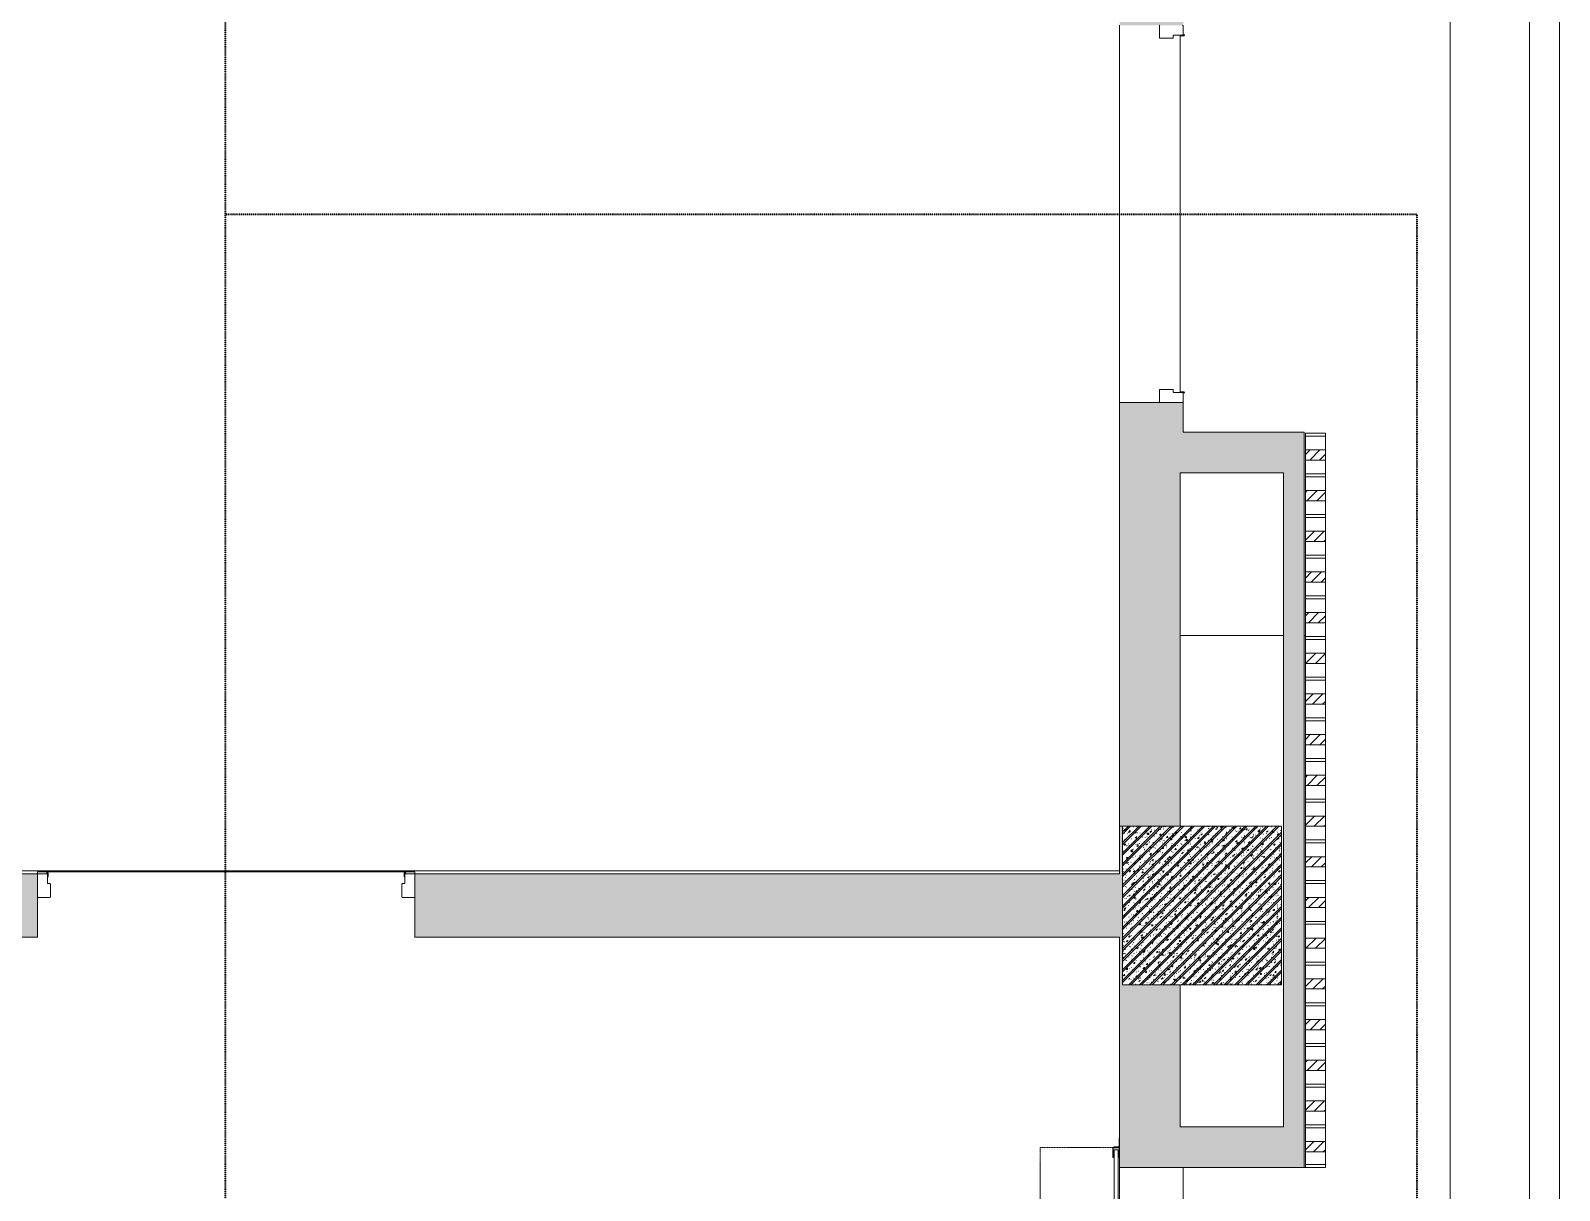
# Model space of a CAD drawing. Header units: millimetres. Extents: x -32090 to 18410, y 18847 to 76047.
# Drawn here: x 10710 to 18410, y 59411 to 65255 of the extents above; entities that cross this region are included whole.
import ezdxf

# ---------------------------------------------------------------- set-up
doc = ezdxf.new("R2010")
doc.units = ezdxf.units.MM
doc.linetypes.add('Dash 0_6', pattern=[1.2, 0.6, -0.6])
doc.linetypes.add('dash 1-1', pattern=[2, 1, -1])
for name, color, linetype, lineweight in [('A-DETL', 90, 'Continuous', 5), ('A-DOOR', 31, 'Continuous', 5), ('A-DOOR-HDLN', 31, 'Dash 0_6', 5), ('A-FLOR', 192, 'Continuous', 5), ('A-GLAZ-CURT', 52, 'Continuous', 5), ('A-GLAZ-CWMG', 51, 'Continuous', 5), ('A-WALL', 113, 'Continuous', 5), ('A-WALL-PATT', 111, 'Continuous', 5), ('S-COLS', 52, 'Continuous', 5)]:
    doc.layers.add(name, color=color, linetype=linetype, lineweight=lineweight)

# ---------------------------------------------------------------- blocks, each defined once
blk = doc.blocks.new('M_Concrete-Square-Column - C1 - 800 X 800-V15-1st Traffic Floor Plan - Pedestrian')
at = {"layer": 'S-COLS'}
h = blk.add_hatch(dxfattribs=at)
h.set_pattern_fill('FP_19', color=256, style=0, pattern_type=2)
h.set_pattern_definition([(50, (-16610.066, -60847), (63.763904, -5.57885), [6.667, -73.342]), (355, (-16610.066, -60847), (-12.334876, 66.869514), [5.334, -58.674]), (100.451, (-16604.75, -60847.465), (51.43036, 61.29098), [5.667, -62.332]), (46.184, (-16610.066, -60829.22), (94.87722, -14.71484), [10.001, -110.014]), (96.636, (-16602.16, -60830.45), (83.09115, 86.5993), [8.5, -93.497]), (351.184, (-16610.07, -60829.22), (83.09204, 86.59928), [8.001, -88.011]), (21, (-16601.176, -60833.665), (53.064487, -35.792726), [6.668, -73.343]), (326, (-16601.176, -60833.665), (21.63066, 64.46546), [5.334, -58.674]), (71.451, (-16596.754, -60836.65), (74.69646, 28.67237), [5.667, -62.332]), (37.5, (-16610.066, -60847), (1.080413, 29.594271), [1.676, -56.286, 1.676, -57.887, -58.896]), (37.5, (-16610.066, -60847), (1.080413, 29.594271), [-117.526, 1.676, -57.22]), (7.5, (-16610.066, -60847), (23.386368, 35.063507), [1.676, -32.283, 1.676, -54.953, -22.447]), (7.5, (-16610.066, -60847), (23.386368, 35.063507), [-90.589, 1.676, -20.771]), (327.5, (-16629.89, -60847), (47.456567, -2.005468), [1.676, -20.549, 1.676, -67.666, -92.011]), (327.5, (-16629.89, -60847), (47.456567, -2.005468), [-91.567, 1.676, -90.335]), (317.5, (-16638.78, -60847), (51.844948, 8.89904), [1.676, -27.216, 1.676, -44.374, -65.342]), (317.5, (-16638.78, -60847), (51.844948, 8.89904), [-74.943, 1.676, -63.665]), (45, (-16610.066, -60847), (-26.716616, 26.716616), []), (45, (-16610.066, -60836.11), (-26.716616, 26.716616), [])])
h.paths.add_polyline_path([(-400, -400), (400, -400), (400, 400), (-400, 400), (-400, -12)])
at = {"layer": 'S-COLS', "lineweight": 15}
for p, q in [((400, 400), (-400, 400)), ((-400, 400), (-400, -400)), ((400, -400), (400, 400)), ((-400, -400), (400, -400))]:
    blk.add_line(p, q, dxfattribs=at)
blk = doc.blocks.new('DP3-DF201 - DP3-DF201a-10834028-1st Traffic Floor Plan - Pedestrian')
at = {"layer": 'A-DOOR'}
for p, q in [((-947, -40), (-888, -40)), ((-885, -43), (-885, -107)), ((885, -107), (885, -43)), ((888, -40), (947, -40)), ((-900, -113), (-900, -144.1)), ((-897, -144.1), (-900, -144.1)), ((-900, -144.1), (-900, -158.5)), ((-888, -110), (-897, -110)), ((-897, -163.1), (-897, -144.1)), ((897, -110), (888, -110)), ((897, -144.1), (897, -163.1)), ((900, -144.1), (897, -144.1)), ((900, -144.1), (900, -113)), ((900, -158.5), (900, -144.1)), ((-903, -160), (-947, -160)), ((947, -160), (903, -160))]:
    blk.add_line(p, q, dxfattribs=at)
for centre, radius, start, end in [((-947, -43), 3, 90, 180), ((-947, -43), 3, 90, 180), ((-888, -43), 3, 0, 90), ((-888, -43), 3, 0, 90), ((888, -43), 3, 90, 180), ((888, -43), 3, 90, 180), ((947, -43), 3, 0, 90), ((947, -43), 3, 0, 90), ((-897, -113), 3, 90, 180), ((-888, -107), 3, 270, 0), ((-888, -107), 3, 270, 0), ((888, -107), 3, 180, 270), ((888, -107), 3, 180, 270), ((897, -113), 3, 0, 90), ((-947, -157), 3, 179.96388, 270), ((-947, -157), 3, 179.96388, 218.55079), ((-947, -157), 3, 231.41309, 270), ((-903, -157), 3, 270, 359.99999), ((-903, -157), 3, 270, 0), ((-900, -163.1), 3, 110.67889, 360), ((-900, -163.1), 3, 228.00647, 301.33621), ((-900, -163.1), 3, 228.00647, 301.33621), ((-900, -163.1), 3, 228.00647, 301.33621), ((-900, -163.1), 3, 228.00647, 301.33621), ((-900, -163.1), 3, 228.00647, 301.33621), ((-900, -163.1), 3, 228.00647, 301.33621), ((-900, -163.1), 3, 228.00647, 301.33621), ((-902.2, -158.4), 2.19, 300.92467, 356.93383), ((900, -163.1), 3, 180, 69.32111), ((900, -163.1), 3, 238.66379, 311.99353), ((900, -163.1), 3, 238.66379, 311.99353), ((900, -163.1), 3, 238.66379, 311.99353), ((900, -163.1), 3, 238.66379, 311.99353), ((900, -163.1), 3, 238.66379, 311.99353), ((900, -163.1), 3, 238.66379, 311.99353), ((900, -163.1), 3, 238.66379, 311.99353), ((903, -157), 3, 180.00001, 270), ((903, -157), 3, 180, 270), ((902.2, -158.4), 2.19, 183.06617, 239.07533), ((947, -157), 3, 270, 0.03612), ((947, -157), 3, 270, 308.58691), ((947, -157), 3, 321.44921, 0.03612)]:
    blk.add_arc(centre, radius, start, end, dxfattribs=at)
blk = doc.blocks.new('DP3-RF101 - DP3-RF101-10492814-1st Traffic Floor Plan - Pedestrian')
at = {"layer": 'A-DOOR'}
for p, q in [((-2273.8, -160), (-2273.8, -163)), ((-2273.8, -163), (-2228, -163)), ((-2228, -163), (-2228, -190)), ((-2228, -190), (-2225, -190)), ((-2225, -190), (-2225, -160)), ((-2225, -190), (-2225, -194)), ((-2225, -194), (-2175, -194)), ((-2223, -192), (-2223, -162)), ((-2223, -162), (-2175, -162)), ((-2175, -192), (-2223, -192)), ((2213, -167), (-2213, -167)), ((-2213, -167), (-2213, -187)), ((2213, -167), (-2213, -167)), ((2213, -167), (-2213, -167)), ((2213, -167), (-2213, -167)), ((2213, -167), (-2213, -167)), ((2213, -167), (-2213, -167)), ((2213, -167), (-2213, -167)), ((2213, -167), (-2213, -167)), ((2213, -167), (-2213, -167)), ((2213, -167), (-2213, -167)), ((2213, -167), (-2213, -167)), ((2213, -167), (-2213, -167)), ((2213, -167), (-2213, -167)), ((2213, -167), (-2213, -167)), ((2213, -167), (-2213, -167)), ((2213, -167), (-2213, -167)), ((2213, -167), (-2213, -167)), ((2213, -167), (-2213, -167)), ((2213, -167), (-2213, -167)), ((2213, -167), (-2213, -167)), ((2213, -167), (-2213, -167)), ((-2213, -187), (2213, -187)), ((2213, -187), (-2213, -187)), ((2213, -187), (-2213, -187)), ((2213, -187), (-2213, -187)), ((2213, -187), (-2213, -187)), ((2213, -187), (-2213, -187)), ((2213, -187), (-2213, -187)), ((2213, -187), (-2213, -187)), ((2213, -187), (-2213, -187)), ((2213, -187), (-2213, -187)), ((2213, -187), (-2213, -187)), ((2213, -187), (-2213, -187)), ((2213, -187), (-2213, -187)), ((2213, -187), (-2213, -187)), ((2213, -187), (-2213, -187)), ((2213, -187), (-2213, -187)), ((2213, -187), (-2213, -187)), ((2213, -187), (-2213, -187)), ((2213, -187), (-2213, -187)), ((2213, -187), (-2213, -187)), ((2213, -187), (-2213, -187)), ((-2175, -162), (-2175, -160)), ((-2175, -194), (-2175, -192)), ((2175, -160), (2175, -162)), ((2175, -162), (2223.1, -162)), ((2223.1, -192), (2175, -192)), ((2175, -192), (2175, -194)), ((2175, -194), (2225, -194)), ((2213, -187), (2213, -167)), ((2223.1, -162), (2223.1, -192)), ((2225, -190), (2225, -160)), ((2225, -194), (2225, -190)), ((2225, -190), (2228, -190)), ((2228, -190), (2228, -163)), ((2228, -163), (2273.8, -163)), ((2273.8, -163), (2273.8, -160))]:
    blk.add_line(p, q, dxfattribs=at)
at = {"layer": 'A-DOOR-HDLN'}
for p, q in [((-2225, -194), (-2225, -560)), ((2225, -560), (2225, -270)), ((-2225, -560), (2225, -560))]:
    blk.add_line(p, q, dxfattribs=at)
blk = doc.blocks.new('GUTTER_1 - GUTTER_1-8544427-1st Traffic Floor Plan - Pedestrian')
at = {"layer": 'A-FLOR'}
for p, q in [((18410.1, 76047.2), (18410.1, 18847)), ((18260.1, 18997), (18260.1, 75897.2))]:
    blk.add_line(p, q, dxfattribs=at)
blk = doc.blocks.new('X Block - X Block-V217-1st Traffic Floor Plan - Pedestrian')
at = {"layer": 'A-GLAZ-CURT'}
h = blk.add_hatch(dxfattribs=at)
h.set_pattern_fill('FP_201', color=256, style=0, pattern_type=2)
h.set_pattern_definition([(135, (63109.496, -17181.066), (-24.748737, -24.748737), [])])
h.paths.add_polyline_path([(18.3, -50), (18.3, 50), (-33.3, 50), (-33.3, -50)])
for p, q in [((-102.5, 50), (-33.3, 50)), ((18.3, 50), (-33.3, 50)), ((-33.3, 50), (-33.3, -50)), ((18.3, -50), (18.3, 50)), ((18.3, 50), (87.5, 50)), ((87.5, 50), (87.5, -50)), ((-33.3, -50), (-102.5, -50)), ((-33.3, -50), (18.3, -50)), ((87.5, -50), (18.3, -50))]:
    blk.add_line(p, q, dxfattribs=at)
blk = doc.blocks.new('X Block - X Block-V218-1st Traffic Floor Plan - Pedestrian')
at = {"layer": 'A-GLAZ-CURT'}
h = blk.add_hatch(dxfattribs=at)
h.set_pattern_fill('FP_202', color=256, style=0, pattern_type=2)
h.set_pattern_definition([(135, (62904.496, -17181.066), (-24.748737, -24.748737), [])])
h.paths.add_polyline_path([(18.3, 50), (-33.3, 50), (-33.3, -50), (18.3, -50)])
for p, q in [((-102.5, 50), (-102.5, -50)), ((-102.5, 50), (-33.3, 50)), ((18.3, 50), (-33.3, 50)), ((-33.3, 50), (-33.3, -50)), ((18.3, -50), (18.3, 50)), ((18.3, 50), (87.5, 50)), ((87.5, 50), (87.5, -50)), ((-33.3, -50), (-102.5, -50)), ((-33.3, -50), (18.3, -50)), ((87.5, -50), (18.3, -50))]:
    blk.add_line(p, q, dxfattribs=at)
blk = doc.blocks.new('X Block - X Block-V219-1st Traffic Floor Plan - Pedestrian')
at = {"layer": 'A-GLAZ-CURT'}
h = blk.add_hatch(dxfattribs=at)
h.set_pattern_fill('FP_203', color=256, style=0, pattern_type=2)
h.set_pattern_definition([(135, (62699.496, -17181.066), (-24.748737, -24.748737), [])])
h.paths.add_polyline_path([(18.3, -50), (18.3, 50), (-33.3, 50), (-33.3, -50)])
for p, q in [((-102.5, 50), (-102.5, -50)), ((-102.5, 50), (-33.3, 50)), ((18.3, 50), (-33.3, 50)), ((-33.3, 50), (-33.3, -50)), ((18.3, -50), (18.3, 50)), ((18.3, 50), (87.5, 50)), ((87.5, 50), (87.5, -50)), ((-33.3, -50), (-102.5, -50)), ((-33.3, -50), (18.3, -50)), ((87.5, -50), (18.3, -50))]:
    blk.add_line(p, q, dxfattribs=at)
blk = doc.blocks.new('X Block - X Block-V220-1st Traffic Floor Plan - Pedestrian')
at = {"layer": 'A-GLAZ-CURT'}
h = blk.add_hatch(dxfattribs=at)
h.set_pattern_fill('FP_204', color=256, style=0, pattern_type=2)
h.set_pattern_definition([(135, (62494.496, -17181.066), (-24.748737, -24.748737), [])])
h.paths.add_polyline_path([(18.3, -50), (18.3, 50), (-33.3, 50), (-33.3, -50)])
for p, q in [((-102.5, 50), (-102.5, -50)), ((-102.5, 50), (-33.3, 50)), ((18.3, 50), (-33.3, 50)), ((-33.3, 50), (-33.3, -50)), ((18.3, -50), (18.3, 50)), ((18.3, 50), (87.5, 50)), ((87.5, 50), (87.5, -50)), ((-33.3, -50), (-102.5, -50)), ((-33.3, -50), (18.3, -50)), ((87.5, -50), (18.3, -50))]:
    blk.add_line(p, q, dxfattribs=at)
blk = doc.blocks.new('X Block - X Block-V221-1st Traffic Floor Plan - Pedestrian')
at = {"layer": 'A-GLAZ-CURT'}
h = blk.add_hatch(dxfattribs=at)
h.set_pattern_fill('FP_205', color=256, style=0, pattern_type=2)
h.set_pattern_definition([(135, (62289.496, -17181.066), (-24.748737, -24.748737), [])])
h.paths.add_polyline_path([(18.3, 50), (-33.3, 50), (-33.3, -50), (18.3, -50)])
for p, q in [((-102.5, 50), (-102.5, -50)), ((-102.5, 50), (-33.3, 50)), ((18.3, 50), (-33.3, 50)), ((-33.3, 50), (-33.3, -50)), ((18.3, -50), (18.3, 50)), ((18.3, 50), (87.5, 50)), ((87.5, 50), (87.5, -50)), ((-33.3, -50), (-102.5, -50)), ((-33.3, -50), (18.3, -50)), ((87.5, -50), (18.3, -50))]:
    blk.add_line(p, q, dxfattribs=at)
blk = doc.blocks.new('X Block - X Block-V222-1st Traffic Floor Plan - Pedestrian')
at = {"layer": 'A-GLAZ-CURT'}
h = blk.add_hatch(dxfattribs=at)
h.set_pattern_fill('FP_206', color=256, style=0, pattern_type=2)
h.set_pattern_definition([(135, (62084.496, -17181.066), (-24.748737, -24.748737), [])])
h.paths.add_polyline_path([(18.3, -50), (18.3, 50), (-33.3, 50), (-33.3, -50)])
for p, q in [((-102.5, 50), (-102.5, -50)), ((-102.5, 50), (-33.3, 50)), ((18.3, 50), (-33.3, 50)), ((-33.3, 50), (-33.3, -50)), ((18.3, -50), (18.3, 50)), ((18.3, 50), (87.5, 50)), ((87.5, 50), (87.5, -50)), ((-33.3, -50), (-102.5, -50)), ((-33.3, -50), (18.3, -50)), ((87.5, -50), (18.3, -50))]:
    blk.add_line(p, q, dxfattribs=at)
blk = doc.blocks.new('X Block - X Block-V223-1st Traffic Floor Plan - Pedestrian')
at = {"layer": 'A-GLAZ-CURT'}
h = blk.add_hatch(dxfattribs=at)
h.set_pattern_fill('FP_207', color=256, style=0, pattern_type=2)
h.set_pattern_definition([(135, (61879.496, -17181.066), (-24.748737, -24.748737), [])])
h.paths.add_polyline_path([(18.3, -50), (18.3, 50), (-33.3, 50), (-33.3, -50)])
for p, q in [((-102.5, 50), (-102.5, -50)), ((-102.5, 50), (-33.3, 50)), ((18.3, 50), (-33.3, 50)), ((-33.3, 50), (-33.3, -50)), ((18.3, -50), (18.3, 50)), ((18.3, 50), (87.5, 50)), ((87.5, 50), (87.5, -50)), ((-33.3, -50), (-102.5, -50)), ((-33.3, -50), (18.3, -50)), ((87.5, -50), (18.3, -50))]:
    blk.add_line(p, q, dxfattribs=at)
blk = doc.blocks.new('X Block - X Block-V224-1st Traffic Floor Plan - Pedestrian')
at = {"layer": 'A-GLAZ-CURT'}
h = blk.add_hatch(dxfattribs=at)
h.set_pattern_fill('FP_208', color=256, style=0, pattern_type=2)
h.set_pattern_definition([(135, (61674.496, -17181.066), (-24.748737, -24.748737), [])])
h.paths.add_polyline_path([(18.3, -50), (18.3, 50), (-33.3, 50), (-33.3, -50)])
for p, q in [((-102.5, 50), (-102.5, -50)), ((-102.5, 50), (-33.3, 50)), ((18.3, 50), (-33.3, 50)), ((-33.3, 50), (-33.3, -50)), ((18.3, -50), (18.3, 50)), ((18.3, 50), (87.5, 50)), ((87.5, 50), (87.5, -50)), ((-33.3, -50), (-102.5, -50)), ((-33.3, -50), (18.3, -50)), ((87.5, -50), (18.3, -50))]:
    blk.add_line(p, q, dxfattribs=at)
blk = doc.blocks.new('X Block - X Block-V225-1st Traffic Floor Plan - Pedestrian')
at = {"layer": 'A-GLAZ-CURT'}
h = blk.add_hatch(dxfattribs=at)
h.set_pattern_fill('FP_209', color=256, style=0, pattern_type=2)
h.set_pattern_definition([(135, (61469.496, -17181.066), (-24.748737, -24.748737), [])])
h.paths.add_polyline_path([(18.3, -50), (18.3, 50), (-33.3, 50), (-33.3, -50)])
for p, q in [((-102.5, 50), (-102.5, -50)), ((-102.5, 50), (-33.3, 50)), ((18.3, 50), (-33.3, 50)), ((-33.3, 50), (-33.3, -50)), ((18.3, -50), (18.3, 50)), ((18.3, 50), (87.5, 50)), ((87.5, 50), (87.5, -50)), ((-33.3, -50), (-102.5, -50)), ((-33.3, -50), (18.3, -50)), ((87.5, -50), (18.3, -50))]:
    blk.add_line(p, q, dxfattribs=at)
blk = doc.blocks.new('X Block - X Block-V226-1st Traffic Floor Plan - Pedestrian')
at = {"layer": 'A-GLAZ-CURT'}
h = blk.add_hatch(dxfattribs=at)
h.set_pattern_fill('FP_210', color=256, style=0, pattern_type=2)
h.set_pattern_definition([(135, (61264.496, -17181.066), (-24.748737, -24.748737), [])])
h.paths.add_polyline_path([(18.3, -50), (18.3, 50), (-33.3, 50), (-33.3, -50)])
for p, q in [((-102.5, 50), (-102.5, -50)), ((-102.5, 50), (-33.3, 50)), ((18.3, 50), (-33.3, 50)), ((-33.3, 50), (-33.3, -50)), ((18.3, -50), (18.3, 50)), ((18.3, 50), (87.5, 50)), ((87.5, 50), (87.5, -50)), ((-33.3, -50), (-102.5, -50)), ((-33.3, -50), (18.3, -50)), ((87.5, -50), (18.3, -50))]:
    blk.add_line(p, q, dxfattribs=at)
blk = doc.blocks.new('X Block - X Block-V227-1st Traffic Floor Plan - Pedestrian')
at = {"layer": 'A-GLAZ-CURT'}
h = blk.add_hatch(dxfattribs=at)
h.set_pattern_fill('FP_211', color=256, style=0, pattern_type=2)
h.set_pattern_definition([(135, (61059.496, -17181.066), (-24.748737, -24.748737), [])])
h.paths.add_polyline_path([(18.3, -50), (18.3, 50), (-33.3, 50), (-33.3, -50)])
for p, q in [((-102.5, 50), (-102.5, -50)), ((-102.5, 50), (-33.3, 50)), ((18.3, 50), (-33.3, 50)), ((-33.3, 50), (-33.3, -50)), ((18.3, -50), (18.3, 50)), ((18.3, 50), (87.5, 50)), ((87.5, 50), (87.5, -50)), ((-33.3, -50), (-102.5, -50)), ((-33.3, -50), (18.3, -50)), ((87.5, -50), (18.3, -50))]:
    blk.add_line(p, q, dxfattribs=at)
blk = doc.blocks.new('X Block - X Block-V228-1st Traffic Floor Plan - Pedestrian')
at = {"layer": 'A-GLAZ-CURT'}
h = blk.add_hatch(dxfattribs=at)
h.set_pattern_fill('FP_212', color=256, style=0, pattern_type=2)
h.set_pattern_definition([(135, (60854.496, -17181.066), (-24.748737, -24.748737), [])])
h.paths.add_polyline_path([(18.3, -50), (18.3, 50), (-33.3, 50), (-33.3, -50)])
for p, q in [((-102.5, 50), (-102.5, -50)), ((-102.5, 50), (-33.3, 50)), ((18.3, 50), (-33.3, 50)), ((-33.3, 50), (-33.3, -50)), ((18.3, -50), (18.3, 50)), ((18.3, 50), (87.5, 50)), ((87.5, 50), (87.5, -50)), ((-33.3, -50), (-102.5, -50)), ((-33.3, -50), (18.3, -50)), ((87.5, -50), (18.3, -50))]:
    blk.add_line(p, q, dxfattribs=at)
blk = doc.blocks.new('X Block - X Block-V229-1st Traffic Floor Plan - Pedestrian')
at = {"layer": 'A-GLAZ-CURT'}
h = blk.add_hatch(dxfattribs=at)
h.set_pattern_fill('FP_213', color=256, style=0, pattern_type=2)
h.set_pattern_definition([(135, (60649.496, -17181.066), (-24.748737, -24.748737), [])])
h.paths.add_polyline_path([(18.3, -50), (18.3, 50), (-33.3, 50), (-33.3, -50)])
for p, q in [((-102.5, 50), (-102.5, -50)), ((-102.5, 50), (-33.3, 50)), ((18.3, 50), (-33.3, 50)), ((-33.3, 50), (-33.3, -50)), ((18.3, -50), (18.3, 50)), ((18.3, 50), (87.5, 50)), ((87.5, 50), (87.5, -50)), ((-33.3, -50), (-102.5, -50)), ((-33.3, -50), (18.3, -50)), ((87.5, -50), (18.3, -50))]:
    blk.add_line(p, q, dxfattribs=at)
blk = doc.blocks.new('Rectangular Mullion - 15 x 100mm-10623208-1st Traffic Floor Plan - Pedestrian')
at = {"layer": 'A-GLAZ-CWMG'}
for p, q in [((-15, 50), (0, 50)), ((-15, -50), (-15, 50)), ((0, 50), (0, -50)), ((0, -50), (-15, -50))]:
    blk.add_line(p, q, dxfattribs=at)
blk = doc.blocks.new('Rectangular Mullion - 15 x 100mm-10623212-1st Traffic Floor Plan - Pedestrian')
at = {"layer": 'A-GLAZ-CWMG'}
for p, q in [((0, 50), (-15, 50)), ((-15, 50), (-15, -50)), ((0, -50), (0, 50)), ((-15, -50), (0, -50))]:
    blk.add_line(p, q, dxfattribs=at)
blk = doc.blocks.new('Rectangular Mullion - 15 x 100mm-10623206-1st Traffic Floor Plan - Pedestrian')
at = {"layer": 'A-GLAZ-CWMG'}
for p, q in [((17131.1, 68712), (17131.1, 68727)), ((17231.1, 68727), (17231.1, 68712))]:
    blk.add_line(p, q, dxfattribs=at)
blk = doc.blocks.new('Rectangular Mullion - 15 x 100mm-V155-1st Traffic Floor Plan - Pedestrian')
at = {"layer": 'A-GLAZ-CWMG'}
for p, q in [((-23149.9, 65882), (-23134.9, 65882)), ((-23134.9, 65782), (-23149.9, 65782))]:
    blk.add_line(p, q, dxfattribs=at)
blk = doc.blocks.new('DP3-DF201 - DP3-DF201a-V785-1st Traffic Floor Plan - Pedestrian')
at = {"layer": 'A-DOOR'}
for p, q in [((-903, 160), (-947, 160)), ((-900, 158.5), (-900, 144.1)), ((-897, 144.1), (-897, 163.1)), ((897, 163.1), (897, 144.1)), ((900, 144.1), (900, 158.5)), ((947, 160), (903, 160)), ((-900, 144.1), (-897, 144.1)), ((-900, 113), (-900, 144.1)), ((-888, 110), (-897, 110)), ((-885, 43), (-885, 107)), ((885, 107), (885, 43)), ((897, 110), (888, 110)), ((897, 144.1), (900, 144.1)), ((900, 144.1), (900, 113)), ((-947, 40), (-888, 40)), ((888, 40), (947, 40))]:
    blk.add_line(p, q, dxfattribs=at)
for centre, radius, start, end in [((-947, 157), 3, 90, 180.03612), ((-947, 157), 3, 141.44921, 180.03612), ((-947, 157), 3, 90, 128.58691), ((-900, 163.1), 3, 0, 249.32111), ((-903, 157), 3, 0.00001, 90), ((-903, 157), 3, 45, 90), ((-900, 163.1), 3, 58.66379, 131.99353), ((-900, 163.1), 3, 58.66379, 131.99353), ((-900, 163.1), 3, 58.66379, 131.99353), ((-900, 163.1), 3, 58.66379, 131.99353), ((-900, 163.1), 3, 58.66379, 131.99353), ((-900, 163.1), 3, 58.66379, 131.99353), ((-900, 163.1), 3, 58.66379, 131.99353), ((-902.2, 158.4), 2.19, 3.06617, 59.07533), ((-903, 157), 3, 360, 30), ((900, 163.1), 3, 290.67889, 180), ((900, 163.1), 3, 48.00647, 121.33621), ((900, 163.1), 3, 48.00647, 121.33621), ((900, 163.1), 3, 48.00647, 121.33621), ((900, 163.1), 3, 48.00647, 121.33621), ((900, 163.1), 3, 48.00647, 121.33621), ((900, 163.1), 3, 48.00647, 121.33621), ((900, 163.1), 3, 48.00647, 121.33621), ((902.2, 158.4), 2.19, 120.92467, 176.93383), ((903, 157), 3, 90, 179.99999), ((903, 157), 3, 90, 180), ((947, 157), 3, 359.96388, 90), ((947, 157), 3, 51.41309, 90), ((947, 157), 3, 359.96388, 38.55079), ((-897, 113), 3, 180, 270), ((-888, 107), 3, 360, 90), ((-888, 107), 3, 360, 90), ((888, 107), 3, 90, 180), ((888, 107), 3, 90, 180), ((897, 113), 3, 270, 360), ((-947, 43), 3, 180, 270), ((-947, 43), 3, 180, 270), ((-888, 43), 3, 270, 360), ((-888, 43), 3, 270, 360), ((888, 43), 3, 180, 270), ((888, 43), 3, 180, 270), ((947, 43), 3, 270, 360), ((947, 43), 3, 270, 0)]:
    blk.add_arc(centre, radius, start, end, dxfattribs=at)
blk = doc.blocks.new('X Block - X Block-V791-1st Traffic Floor Plan - Pedestrian')
at = {"layer": 'A-GLAZ-CURT'}
h = blk.add_hatch(dxfattribs=at)
h.set_pattern_fill('FP_785', color=256, style=0, pattern_type=2)
h.set_pattern_definition([(135, (60444.496, -17181.066), (-24.748737, -24.748737), [])])
h.paths.add_polyline_path([(18.3, -50), (18.3, 50), (-33.3, 50), (-33.3, -50)])
for p, q in [((-102.5, 50), (-102.5, -50)), ((-102.5, 50), (-33.3, 50)), ((18.3, 50), (-33.3, 50)), ((-33.3, 50), (-33.3, -50)), ((18.3, -50), (18.3, 50)), ((18.3, 50), (87.5, 50)), ((87.5, 50), (87.5, -50)), ((-33.3, -50), (-102.5, -50)), ((-33.3, -50), (18.3, -50)), ((87.5, -50), (18.3, -50))]:
    blk.add_line(p, q, dxfattribs=at)
blk = doc.blocks.new('X Block - X Block-V792-1st Traffic Floor Plan - Pedestrian')
at = {"layer": 'A-GLAZ-CURT'}
h = blk.add_hatch(dxfattribs=at)
h.set_pattern_fill('FP_786', color=256, style=0, pattern_type=2)
h.set_pattern_definition([(135, (60239.496, -17181.066), (-24.748737, -24.748737), [])])
h.paths.add_polyline_path([(18.3, 50), (-33.3, 50), (-33.3, -50), (18.3, -50)])
for p, q in [((-102.5, 50), (-102.5, -50)), ((-102.5, 50), (-33.3, 50)), ((18.3, 50), (-33.3, 50)), ((-33.3, 50), (-33.3, -50)), ((18.3, -50), (18.3, 50)), ((18.3, 50), (87.5, 50)), ((87.5, 50), (87.5, -50)), ((-33.3, -50), (-102.5, -50)), ((-33.3, -50), (18.3, -50)), ((87.5, -50), (18.3, -50))]:
    blk.add_line(p, q, dxfattribs=at)
blk = doc.blocks.new('X Block - X Block-V793-1st Traffic Floor Plan - Pedestrian')
at = {"layer": 'A-GLAZ-CURT'}
h = blk.add_hatch(dxfattribs=at)
h.set_pattern_fill('FP_787', color=256, style=0, pattern_type=2)
h.set_pattern_definition([(135, (60034.496, -17181.066), (-24.748737, -24.748737), [])])
h.paths.add_polyline_path([(18.3, -50), (18.3, 50), (-33.3, 50), (-33.3, -50)])
for p, q in [((-102.5, 50), (-102.5, -50)), ((-102.5, 50), (-33.3, 50)), ((18.3, 50), (-33.3, 50)), ((-33.3, 50), (-33.3, -50)), ((18.3, -50), (18.3, 50)), ((18.3, 50), (87.5, 50)), ((87.5, 50), (87.5, -50)), ((-33.3, -50), (-102.5, -50)), ((-33.3, -50), (18.3, -50)), ((87.5, -50), (18.3, -50))]:
    blk.add_line(p, q, dxfattribs=at)
blk = doc.blocks.new('X Block - X Block-V794-1st Traffic Floor Plan - Pedestrian')
at = {"layer": 'A-GLAZ-CURT'}
h = blk.add_hatch(dxfattribs=at)
h.set_pattern_fill('FP_788', color=256, style=0, pattern_type=2)
h.set_pattern_definition([(135, (59829.496, -17181.066), (-24.748737, -24.748737), [])])
h.paths.add_polyline_path([(18.3, -50), (18.3, 50), (-33.3, 50), (-33.3, -50)])
for p, q in [((-102.5, 50), (-102.5, -50)), ((-102.5, 50), (-33.3, 50)), ((18.3, 50), (-33.3, 50)), ((-33.3, 50), (-33.3, -50)), ((18.3, -50), (18.3, 50)), ((18.3, 50), (87.5, 50)), ((87.5, 50), (87.5, -50)), ((-33.3, -50), (-102.5, -50)), ((-33.3, -50), (18.3, -50)), ((87.5, -50), (18.3, -50))]:
    blk.add_line(p, q, dxfattribs=at)
blk = doc.blocks.new('X Block - X Block-12353361-1st Traffic Floor Plan - Pedestrian')
at = {"layer": 'A-GLAZ-CURT'}
h = blk.add_hatch(dxfattribs=at)
h.set_pattern_fill('FP_789', color=256, style=0, pattern_type=2)
h.set_pattern_definition([(135, (59634.496, -17181.066), (-24.748737, -24.748737), [])])
h.paths.add_polyline_path([(-23.3, -50), (28.3, -50), (28.3, 50), (-23.3, 50)])
for p, q in [((-92.5, 50), (-92.5, -50)), ((-92.5, 50), (-23.3, 50)), ((28.3, 50), (-23.3, 50)), ((-23.3, 50), (-23.3, -50)), ((28.3, -50), (28.3, 50)), ((28.3, 50), (92.5, 50)), ((-23.3, -50), (-92.5, -50)), ((-23.3, -50), (28.3, -50)), ((92.5, -50), (28.3, -50))]:
    blk.add_line(p, q, dxfattribs=at)

msp = doc.modelspace()

# ---------------------------------------------------------------- hatches: boundary and pattern name
at = {"layer": 'A-WALL-PATT'}
h = msp.add_hatch(color=256, dxfattribs=at)
h.paths.add_polyline_path([(16307, 63027), (16515.1, 63027), (16515.1, 63382), (16195.1, 63382), (16195.1, 63027)])
h.paths.add_polyline_path([(16195.1, 65282), (16515.1, 65282), (16515.1, 65432), (16195.1, 65432)])
for points in [[(16885.1, 63027), (17125.1, 63027), (17125.1, 63232), (16515.1, 63232), (16515.1, 63027)], [(16195.1, 61247), (16500.1, 61247), (16500.1, 63027), (16195.1, 63027), (16195.1, 62007.7)], [(17020.1, 59527), (17125.1, 59527), (17125.1, 63027), (17020.1, 63027), (17020.1, 59662.3)], [(16195.1, 60447), (16210.1, 60447), (16210.1, 61247), (16195.1, 61247), (16195.1, 60687)], [(16500.1, 59527), (16500.1, 60447), (16195.1, 60447), (16195.1, 59527), (16307, 59527)], [(16500.1, 59527), (17020.1, 59527), (17020.1, 59732), (16500.1, 59732), (16500.1, 59662.3)]]:
    msp.add_hatch(color=256, dxfattribs=at).paths.add_polyline_path(points)
h = msp.add_hatch(color=256, dxfattribs=at)
h.paths.add_polyline_path([(12838.3, 60687), (16195.1, 60687), (16195.1, 61007), (12645.1, 61007), (12645.1, 60687)])
h.paths.add_polyline_path([(10745.1, 60687), (10745.1, 61007), (6960.1, 61007), (6960.1, 60687), (8213.3, 60687)])
h.paths.add_polyline_path([(6160.1, 60687), (6160.1, 61007), (2480.1, 61007), (2480.1, 60687), (6145.1, 60687)])
h.paths.add_polyline_path([(580.1, 60687), (580.1, 61007), (-2974.9, 61007), (-2974.9, 60687), (-1036.5, 60687)])

# ---------------------------------------------------------------- linework, layer by layer
at = {"layer": 'A-DETL', "linetype": 'dash 1-1', "lineweight": 40}
for p, q in [((11692.1, 51982), (11692.1, 67547)), ((17692.1, 64329), (11692.1, 64329)), ((17692.1, 64329), (17692.1, 57329))]:
    msp.add_line(p, q, dxfattribs=at)
at = {"layer": 'A-FLOR'}
for p, q in [((17860.1, 75497.2), (17860.1, 33547)), ((16195.1, 65282), (16195.1, 63382)), ((16500.1, 63435), (16500.1, 65229)), ((17020.1, 62207), (16500.1, 62207)), ((17131.1, 62207), (17125.1, 62207)), ((16195.1, 61022), (6975.1, 61022)), ((12645.1, 61017), (10745.1, 61017)), ((10745.1, 61017), (10745.1, 61007)), ((12645.1, 61007), (12645.1, 61017)), ((16195.1, 59527), (16195.1, 55277)), ((17125.1, 59527), (17131.1, 59527))]:
    msp.add_line(p, q, dxfattribs=at)
at = {"layer": 'A-WALL', "lineweight": 15}
for p, q in [((16195.1, 63382), (16195.1, 61247)), ((16515.1, 63382), (16195.1, 63382)), ((16515.1, 63232), (16515.1, 63382)), ((17125.1, 63232), (16515.1, 63232)), ((17125.1, 59527), (17125.1, 63232)), ((16500.1, 61247), (16500.1, 63027)), ((16500.1, 63027), (17020.1, 63027)), ((17020.1, 63027), (17020.1, 59732)), ((16195.1, 61247), (16210.1, 61247)), ((16195.1, 61247), (16195.1, 61007)), ((16210.1, 61247), (16195.1, 61247)), ((10745.1, 61007), (6975.1, 61007)), ((10745.1, 60687), (10745.1, 61007)), ((16195.1, 61007), (12645.1, 61007)), ((12645.1, 61007), (12645.1, 60687)), ((6975.1, 60687), (10745.1, 60687)), ((12645.1, 60687), (16195.1, 60687)), ((16195.1, 60687), (16195.1, 60447)), ((16195.1, 60447), (16195.1, 59527)), ((16500.1, 59732), (16500.1, 60447)), ((17020.1, 59732), (16500.1, 59732)), ((16195.1, 59527), (17125.1, 59527))]:
    msp.add_line(p, q, dxfattribs=at)
at = {"layer": 'A-WALL'}
for p, q in [((16195.1, 55277), (16195.1, 59527)), ((16515.1, 59527), (16515.1, 55277))]:
    msp.add_line(p, q, dxfattribs=at)

# ---------------------------------------------------------------- block references
at = {"layer": 'A-DOOR'}
for name, p, rotation in [('DP3-DF201 - DP3-DF201a-V785-1st Traffic Floor Plan - Pedestrian', (16355.1, 64332), 269.9999999999998), ('DP3-DF201 - DP3-DF201a-10834028-1st Traffic Floor Plan - Pedestrian', (11695.1, 60847), 180), ('DP3-RF101 - DP3-RF101-10492814-1st Traffic Floor Plan - Pedestrian', (16355.1, 57402), 269.9999999999998)]:
    msp.add_blockref(name, p, dxfattribs=dict(at, rotation=rotation))
at = {"layer": 'A-FLOR'}
msp.add_blockref('GUTTER_1 - GUTTER_1-8544427-1st Traffic Floor Plan - Pedestrian', (0, 0), dxfattribs=at)
at = {"layer": 'A-GLAZ-CURT', "rotation": 269.9999999999999}
for name, p in [('X Block - X Block-V217-1st Traffic Floor Plan - Pedestrian', (17181.1, 63109.5)), ('X Block - X Block-V218-1st Traffic Floor Plan - Pedestrian', (17181.1, 62904.5)), ('X Block - X Block-V219-1st Traffic Floor Plan - Pedestrian', (17181.1, 62699.5)), ('X Block - X Block-V220-1st Traffic Floor Plan - Pedestrian', (17181.1, 62494.5)), ('X Block - X Block-V221-1st Traffic Floor Plan - Pedestrian', (17181.1, 62289.5)), ('X Block - X Block-V222-1st Traffic Floor Plan - Pedestrian', (17181.1, 62084.5)), ('X Block - X Block-V223-1st Traffic Floor Plan - Pedestrian', (17181.1, 61879.5)), ('X Block - X Block-V224-1st Traffic Floor Plan - Pedestrian', (17181.1, 61674.5)), ('X Block - X Block-V225-1st Traffic Floor Plan - Pedestrian', (17181.1, 61469.5)), ('X Block - X Block-V226-1st Traffic Floor Plan - Pedestrian', (17181.1, 61264.5)), ('X Block - X Block-V227-1st Traffic Floor Plan - Pedestrian', (17181.1, 61059.5)), ('X Block - X Block-V228-1st Traffic Floor Plan - Pedestrian', (17181.1, 60854.5)), ('X Block - X Block-V229-1st Traffic Floor Plan - Pedestrian', (17181.1, 60649.5)), ('X Block - X Block-V791-1st Traffic Floor Plan - Pedestrian', (17181.1, 60444.5)), ('X Block - X Block-V792-1st Traffic Floor Plan - Pedestrian', (17181.1, 60239.5)), ('X Block - X Block-V793-1st Traffic Floor Plan - Pedestrian', (17181.1, 60034.5)), ('X Block - X Block-V794-1st Traffic Floor Plan - Pedestrian', (17181.1, 59829.5)), ('X Block - X Block-12353361-1st Traffic Floor Plan - Pedestrian', (17181.1, 59634.5))]:
    msp.add_blockref(name, p, dxfattribs=at)
at = {"layer": 'A-GLAZ-CWMG'}
for name, p, rotation in [('Rectangular Mullion - 15 x 100mm-10623212-1st Traffic Floor Plan - Pedestrian', (17181.1, 63227), 89.99999999999991), ('Rectangular Mullion - 15 x 100mm-V155-1st Traffic Floor Plan - Pedestrian', (-48650.9, 39667.1), 269.9999999999994), ('Rectangular Mullion - 15 x 100mm-V155-1st Traffic Floor Plan - Pedestrian', (-48650.9, 39462.1), 270), ('Rectangular Mullion - 15 x 100mm-V155-1st Traffic Floor Plan - Pedestrian', (-48650.9, 39257.1), 270), ('Rectangular Mullion - 15 x 100mm-V155-1st Traffic Floor Plan - Pedestrian', (-48650.9, 39052.1), 270), ('Rectangular Mullion - 15 x 100mm-V155-1st Traffic Floor Plan - Pedestrian', (-48650.9, 38847.1), 270), ('Rectangular Mullion - 15 x 100mm-V155-1st Traffic Floor Plan - Pedestrian', (-48650.9, 38642.1), 270), ('Rectangular Mullion - 15 x 100mm-V155-1st Traffic Floor Plan - Pedestrian', (-48650.9, 38437.1), 269.9999999999994), ('Rectangular Mullion - 15 x 100mm-V155-1st Traffic Floor Plan - Pedestrian', (-48650.9, 38232.1), 270), ('Rectangular Mullion - 15 x 100mm-V155-1st Traffic Floor Plan - Pedestrian', (-48650.9, 38027.1), 270), ('Rectangular Mullion - 15 x 100mm-V155-1st Traffic Floor Plan - Pedestrian', (-48650.9, 37822.1), 270), ('Rectangular Mullion - 15 x 100mm-V155-1st Traffic Floor Plan - Pedestrian', (-48650.9, 37617.1), 270), ('Rectangular Mullion - 15 x 100mm-V155-1st Traffic Floor Plan - Pedestrian', (-48650.9, 37412.1), 270), ('Rectangular Mullion - 15 x 100mm-V155-1st Traffic Floor Plan - Pedestrian', (-48650.9, 37207.1), 270), ('Rectangular Mullion - 15 x 100mm-V155-1st Traffic Floor Plan - Pedestrian', (-48650.9, 37002.1), 269.9999999999994), ('Rectangular Mullion - 15 x 100mm-V155-1st Traffic Floor Plan - Pedestrian', (-48650.9, 36797.1), 270), ('Rectangular Mullion - 15 x 100mm-V155-1st Traffic Floor Plan - Pedestrian', (-48650.9, 36592.1), 270)]:
    msp.add_blockref(name, p, dxfattribs=dict(at, rotation=rotation))
msp.add_blockref('Rectangular Mullion - 15 x 100mm-10623206-1st Traffic Floor Plan - Pedestrian', (0, -5705), dxfattribs=at)
at = {"layer": 'A-GLAZ-CWMG', "extrusion": (0, 0, -1), "rotation": 270.0000000000001}
msp.add_blockref('Rectangular Mullion - 15 x 100mm-10623208-1st Traffic Floor Plan - Pedestrian', (-17181.1, 59527), dxfattribs=at)
at = {"layer": 'S-COLS', "lineweight": 15}
msp.add_blockref('M_Concrete-Square-Column - C1 - 800 X 800-V15-1st Traffic Floor Plan - Pedestrian', (16610.1, 60847), dxfattribs=at)

doc.saveas('drawing.dxf')
